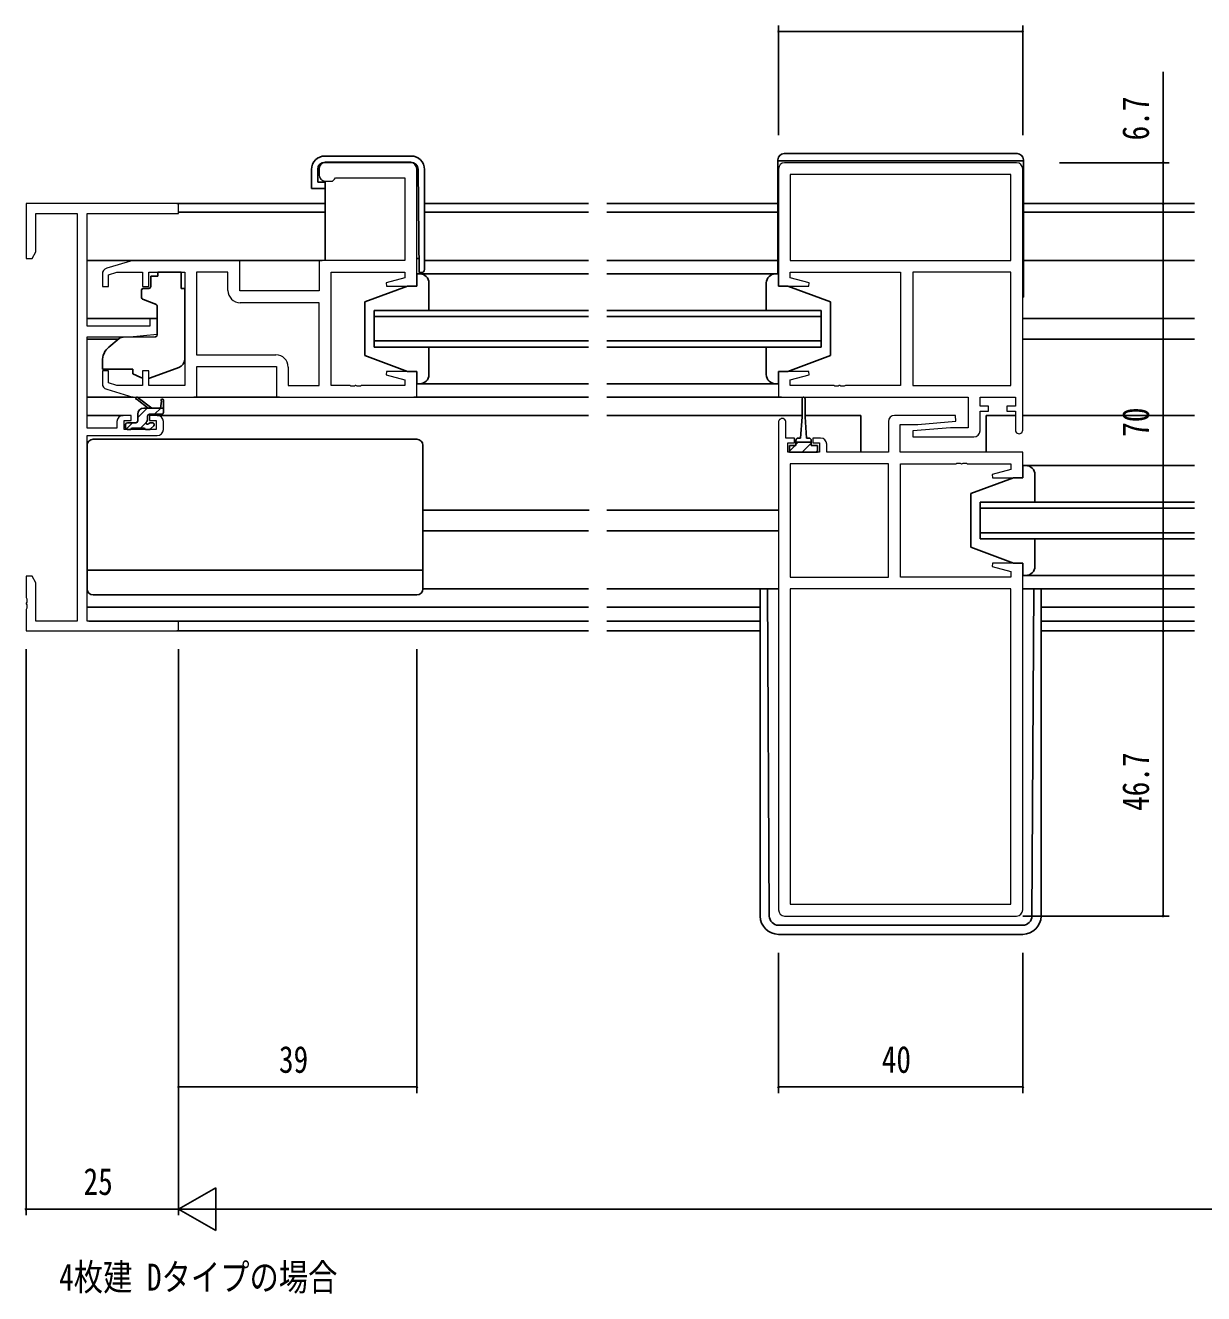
# Model space of a CAD drawing. Units: millimetres, scale not verified. Extents: x -567 to 567, y -403 to 403.
# Drawn here: x -137.2 to 55.8, y -99.7 to 108 of the extents above; entities that cross this region are included whole.
import ezdxf
from ezdxf.enums import TextEntityAlignment as Align

# ---------------------------------------------------------------- set-up
doc = ezdxf.new("R2010")
doc.units = ezdxf.units.MM
doc.header["$LTSCALE"] = 2
for name, color, linetype in [('0-1_USER1', 3, 'Continuous'), ('0-3_YKK_12', 2, 'Continuous'), ('0-4_YKK_13', 4, 'Continuous'), ('0-6_YKK_D', 6, 'Continuous')]:
    doc.layers.add(name, color=color, linetype=linetype)
doc.layers.add('0-2_YKK_11', color=7, linetype='Continuous', lineweight=18)
doc.styles.add('ＭＳ ゴシック', font='')
doc.styles.get('ＭＳ ゴシック').set_extended_font_data('MS Gothic')

msp = doc.modelspace()

# ---------------------------------------------------------------- linework, layer by layer
at = {"layer": '0-2_YKK_11'}
for p, q in [((-74.115, 85.507), (-88.115, 85.507)), ((25.135, 85.507), (-12.865, 85.507)), ((-89.115, 84.507), (-89.115, 83.507)), ((24.205, 83.577), (-11.935, 83.577)), ((26.135, 41.707), (26.135, 84.507)), ((8.135, 67.577), (8.135, 49.037)), ((-114.615, 41.807), (-114.615, 43.107)), ((-13.865, 43.007), (-13.865, -36.893)), ((-11.935, 36.177), (-11.935, 17.637)), ((24.205, -35.963), (24.205, 15.707)), ((-12.865, -37.893), (25.135, -37.893))]:
    msp.add_line(p, q, dxfattribs=at)
for points in [[(-96.115, 47.107), (-73.115, 47.107), (-73.115, 51.307), (-78.075, 51.307), (-78.144, 50.784), (-75.045, 49.954), (-75.045, 49.037), (-82.157, 49.037), (-82.34, 48.917), (-82.89, 48.917), (-83.073, 49.037), (-83.157, 49.037), (-83.34, 48.917), (-83.89, 48.917), (-84.073, 49.037), (-87.115, 49.037), (-87.115, 67.577), (-75.045, 67.577), (-75.045, 66.66), (-78.144, 65.829), (-78.075, 65.307), (-73.115, 65.307), (-73.115, 84.507)], [(-13.865, 84.507), (-13.865, 65.307), (-8.904, 65.307), (-8.836, 65.829), (-11.935, 66.66), (-11.935, 67.577), (6.135, 67.577), (6.135, 49.037), (-2.907, 49.037), (-3.09, 48.917), (-3.64, 48.917), (-3.823, 49.037), (-3.907, 49.037), (-4.09, 48.917), (-4.64, 48.917), (-4.823, 49.037), (-11.935, 49.037), (-11.935, 49.954), (-8.836, 50.784), (-8.904, 51.307), (-13.865, 51.307), (-13.865, 47.107), (17.205, 47.107), (17.205, 42.107), (14.328, 42.107), (8.115, 41.563), (8.157, 40.607), (18.135, 40.607)], [(-88.115, 82.507), (-86.915, 82.507), (-86.615, 82.807), (-86.415, 83.007), (-75.045, 83.007), (-75.045, 69.507), (-89.115, 69.507), (-89.115, 64.507), (-102.115, 64.507), (-102.115, 69.507), (-119.615, 69.507), (-123.902, 68.221)], [(-122.215, 43.107), (-122.215, 42.007), (-127.115, 42.007), (-127.115, 57.007), (-120.115, 57.007), (-115.615, 57.4), (-115.615, 60.007), (-116.815, 60.007), (-116.815, 58.707), (-127.115, 58.707), (-127.115, 77.177), (-112.115, 77.177), (-112.115, 78.807), (-137.115, 78.807), (-137.115, 69.807), (-136.115, 69.807), (-135.485, 70.898), (-135.485, 77.177), (-128.745, 77.177)], [(-128.745, 77.177), (-128.745, 10.437), (-135.485, 10.437), (-135.485, 16.716), (-136.115, 17.807), (-137.115, 17.807), (-137.115, 14.265), (-136.995, 14.082), (-136.995, 13.532), (-137.115, 13.349), (-137.115, 13.265), (-136.995, 13.082), (-136.995, 12.532), (-137.115, 12.349), (-137.115, 8.807), (-112.115, 8.807), (-112.115, 10.437), (-127.115, 10.437), (-127.115, 40.807), (-115.615, 40.807)], [(-124.615, 67.263), (-124.615, 65.207), (-123.615, 65.207), (-123.615, 67.158), (-122.22, 67.577), (-118.015, 67.577), (-118.015, 65.207), (-117.015, 65.207), (-117.015, 67.577), (-111.115, 67.577), (-111.115, 49.037), (-117.015, 49.037), (-117.015, 51.407), (-118.015, 51.407), (-118.015, 49.037), (-122.22, 49.037), (-123.615, 49.455), (-123.615, 51.407), (-124.615, 51.407), (-124.615, 49.351)], [(-109.185, 67.577), (-109.185, 54.037), (-96.185, 54.037)], [(-104.045, 64.577), (-104.045, 67.577), (-109.185, 67.577), (-109.185, 54.037)], [(-94.185, 52.037), (-94.185, 49.037), (-89.115, 49.037), (-89.115, 62.577), (-102.045, 62.577)], [(-123.902, 48.393), (-119.615, 47.107), (-109.115, 47.107), (-109.115, 52.107), (-96.115, 52.107), (-96.115, 47.107)], [(19.135, 41.607), (19.135, 44.807), (20.535, 44.807), (20.535, 45.607), (19.135, 45.607), (19.135, 47.107), (24.935, 47.107), (24.935, 45.607), (23.535, 45.607), (23.535, 44.807), (24.935, 44.807), (24.935, 41.707)], [(-115.615, 44.107), (-116.915, 44.107), (-116.915, 43.307), (-115.815, 43.307), (-115.815, 41.807), (-121.015, 41.807), (-121.015, 43.307), (-119.915, 43.307), (-119.915, 44.107), (-121.215, 44.107)], [(26.135, -36.893), (26.135, 19.907), (21.175, 19.907), (21.106, 19.384), (24.205, 18.554), (24.205, 17.637), (6.135, 17.637), (6.135, 36.177), (15.177, 36.177), (15.36, 36.297), (15.91, 36.297), (16.093, 36.177), (16.177, 36.177), (16.36, 36.297), (16.91, 36.297), (17.093, 36.177), (24.205, 36.177), (24.205, 35.26), (21.106, 34.429), (21.175, 33.907), (26.135, 33.907), (26.135, 38.107), (6.065, 38.107), (6.065, 42.607), (8.942, 42.607), (15.155, 43.15), (15.113, 44.107), (5.135, 44.107)], [(-6.965, 40.407), (-8.265, 40.407), (-8.265, 39.607), (-7.165, 39.607), (-7.165, 38.107), (-12.365, 38.107), (-12.365, 39.607), (-11.265, 39.607), (-11.265, 40.407), (-12.665, 40.407), (-12.665, 43.007)], [(4.135, 43.107), (4.135, 38.107), (-5.965, 38.107), (-5.965, 39.407)]]:
    msp.add_lwpolyline(points, dxfattribs=at)
for points in [[(24.205, 83.577), (-11.935, 83.577), (-11.935, 69.507), (24.205, 69.507)], [(8.135, 67.577), (8.135, 49.037), (24.205, 49.037), (24.205, 67.577)], [(-11.935, 36.177), (-11.935, 17.637), (4.135, 17.637), (4.135, 36.177)], [(24.205, -35.963), (24.205, 15.707), (-11.935, 15.707), (-11.935, -35.963)]]:
    msp.add_lwpolyline(points, close=True, dxfattribs=at)
for centre, radius, start, end in [((-88.115, 84.507), 1, 90.00001, 179.99999), ((-74.115, 84.507), 1, 0.00001, 89.99999), ((-12.865, 84.507), 1, 90.00001, 179.99999), ((25.135, 84.507), 1, 0.00001, 89.99999), ((-88.115, 83.507), 1, 180.00001, 269.99999), ((-123.615, 67.263), 1, 106.69926, 180.00004), ((-102.045, 64.577), 2, 180.00001, 269.99999), ((-96.185, 52.037), 2, 0.00001, 89.99999), ((-123.615, 49.351), 1, 179.99996, 253.30074), ((-121.215, 43.107), 1, 90.00001, 179.99999), ((-115.615, 43.107), 1, 0.00001, 89.99999), ((5.135, 43.107), 1, 90.00001, 179.99999), ((-115.615, 41.807), 1, 270.00001, 359.99999), ((-13.265, 43.007), 0.6, 359.99999, 180.00001), ((18.135, 41.607), 1, 270.00001, 359.99999), ((25.535, 41.707), 0.6, 179.99999, 0.00001), ((-6.965, 39.407), 1, 0.00001, 89.99999), ((-12.865, -36.893), 1, 180.00001, 269.99999), ((25.135, -36.893), 1, 270.00001, 359.99999)]:
    msp.add_arc(centre, radius, start, end, dxfattribs=at)
at = {"layer": '0-3_YKK_12'}
for p, q in [((-112.415, 78.807), (-88.141, 78.807)), ((-88.141, 77.407), (-112.115, 77.407)), ((-71.841, 78.807), (-44.99, 78.807)), ((-44.99, 77.407), (-71.841, 77.407)), ((-41.99, 78.807), (-13.965, 78.807)), ((-13.965, 77.407), (-41.99, 77.407)), ((26.235, 78.807), (54.26, 78.807)), ((54.26, 77.407), (26.235, 77.407)), ((-127.115, 69.507), (-88.615, 69.507)), ((-71.841, 69.507), (-44.99, 69.507)), ((-41.99, 69.507), (-13.965, 69.507)), ((26.235, 69.507), (54.26, 69.507)), ((-80.115, 61.307), (-80.115, 55.307)), ((-44.99, 61.307), (-80.115, 61.307)), ((-80.115, 60.307), (-44.99, 60.307)), ((-6.865, 61.307), (-41.99, 61.307)), ((-41.99, 60.307), (-6.865, 60.307)), ((-6.865, 55.307), (-6.865, 61.307)), ((-127.115, 60.007), (-115.615, 60.007)), ((26.135, 60.007), (54.26, 60.007)), ((-127.115, 56.607), (-121.992, 56.607)), ((-44.99, 56.307), (-80.115, 56.307)), ((-6.865, 56.307), (-41.99, 56.307)), ((26.135, 56.607), (54.26, 56.607)), ((-80.115, 55.307), (-44.99, 55.307)), ((-41.99, 55.307), (-6.865, 55.307)), ((-73.615, 47.107), (-44.99, 47.107)), ((-13.365, 47.107), (-41.99, 47.107)), ((-127.115, 44.107), (-121.215, 44.107)), ((-115.615, 44.107), (-44.99, 44.107)), ((-41.99, 44.107), (-10.015, 44.107)), ((-9.515, 44.107), (-0.365, 44.107)), ((-0.365, 44.107), (-0.365, 38.107)), ((20.135, 44.107), (20.135, 38.107)), ((20.135, 44.107), (24.935, 44.107)), ((26.135, 44.107), (54.26, 44.107)), ((19.135, 29.907), (19.135, 23.907)), ((54.26, 29.907), (19.135, 29.907)), ((-72.115, 28.607), (-44.893, 28.607)), ((-41.99, 28.607), (-13.865, 28.607)), ((19.135, 28.907), (54.26, 28.907)), ((-72.115, 25.207), (-44.99, 25.207)), ((-41.99, 25.207), (-13.865, 25.207)), ((54.26, 24.907), (19.135, 24.907)), ((19.135, 23.907), (54.26, 23.907)), ((26.135, 15.707), (54.26, 15.707)), ((-127.115, 12.707), (-44.99, 12.707)), ((-41.99, 12.707), (-16.865, 12.707)), ((29.135, 12.707), (54.26, 12.707)), ((-44.99, 10.437), (-126.815, 10.437)), ((-16.865, 10.437), (-41.99, 10.437)), ((54.26, 10.437), (29.135, 10.437)), ((-112.415, 8.807), (-44.99, 8.807)), ((-41.99, 8.807), (-16.865, 8.807)), ((29.135, 8.807), (54.26, 8.807))]:
    msp.add_line(p, q, dxfattribs=at)
at = {"layer": '0-4_YKK_13'}
for p, q in [((-74.041, 86.607), (-88.141, 86.607)), ((-88.141, 85.607), (-74.089, 85.607)), ((-13.965, 86.007), (-13.965, 67.307)), ((26.235, 85.807), (-13.965, 85.807)), ((-12.965, 87.007), (25.235, 87.007)), ((26.235, 86.007), (26.235, 63.511)), ((-90.341, 84.407), (-90.341, 81.307)), ((-89.341, 82.307), (-89.341, 84.407)), ((-72.889, 84.417), (-72.741, 67.507)), ((-71.841, 68.007), (-71.841, 84.407)), ((-90.341, 81.307), (-89.841, 81.307)), ((-89.841, 81.307), (-88.141, 81.307)), ((-88.141, 82.307), (-89.341, 82.307)), ((-88.141, 82.307), (-88.141, 69.507)), ((-73.115, 69.807), (-72.761, 69.807)), ((-116.685, 65.907), (-116.685, 66.907)), ((-115.515, 66.907), (-116.685, 66.907)), ((-115.515, 67.577), (-115.515, 66.907)), ((-115.515, 67.577), (-111.715, 67.577)), ((-111.715, 67.577), (-111.715, 66.907)), ((-111.715, 65.907), (-111.715, 66.907)), ((-73.115, 67.308), (-44.99, 67.307)), ((-73.115, 67.307), (-73.115, 65.307)), ((-72.615, 67.307), (-73.115, 67.307)), ((-73.115, 67.307), (-73.115, 65.307)), ((-72.615, 67.307), (-73.115, 67.307)), ((-72.741, 67.507), (-72.341, 67.507)), ((-41.99, 67.306), (-13.865, 67.305)), ((-14.365, 67.307), (-13.865, 67.307)), ((-13.865, 67.307), (-13.865, 65.307)), ((-118.215, 64.607), (-118.215, 63.557)), ((-116.985, 64.907), (-117.915, 64.907)), ((-116.685, 65.907), (-116.685, 65.207)), ((-111.715, 64.907), (-111.715, 65.907)), ((-111.715, 64.907), (-111.115, 64.907)), ((-111.115, 53.352), (-111.115, 64.907)), ((-74.615, 65.307), (-81.615, 62.707)), ((-74.615, 65.307), (-81.615, 62.707)), ((-73.115, 65.307), (-74.615, 65.307)), ((-73.115, 65.307), (-74.615, 65.307)), ((-71.115, 61.307), (-71.115, 65.807)), ((-71.115, 61.707), (-71.115, 65.807)), ((-15.865, 61.307), (-15.865, 65.807)), ((-13.865, 65.307), (-12.365, 65.307)), ((-12.365, 65.307), (-5.365, 62.707)), ((-117.886, 63.087), (-115.885, 62.359)), ((-81.615, 62.707), (-81.615, 53.907)), ((-81.615, 62.707), (-81.615, 53.907)), ((-5.365, 62.707), (-5.365, 53.907)), ((26.235, 63.511), (26.135, 63.511)), ((-115.615, 61.91), (-115.615, 57.304)), ((-121.852, 56.724), (-123.543, 55.305)), ((-115.832, 57.005), (-121.218, 56.958)), ((-71.115, 50.807), (-71.115, 55.307)), ((-71.115, 50.807), (-71.115, 54.907)), ((-15.865, 50.807), (-15.865, 55.307)), ((-124.615, 53.007), (-124.615, 51.707)), ((-116.743, 50.266), (-112.105, 51.941)), ((-74.615, 51.307), (-81.615, 53.907)), ((-74.615, 51.307), (-81.615, 53.907)), ((-12.365, 51.307), (-5.365, 53.907)), ((-124.615, 51.707), (-119.615, 51.707)), ((-119.615, 51.707), (-119.615, 51.407)), ((-119.615, 51.407), (-119.615, 50.91)), ((-118.309, 50.3), (-119.615, 50.91)), ((-74.615, 51.307), (-73.115, 51.307)), ((-74.615, 51.307), (-73.115, 51.307)), ((-73.115, 51.307), (-73.115, 49.307)), ((-73.115, 51.307), (-73.115, 49.307)), ((-13.865, 51.307), (-13.865, 49.307)), ((-12.365, 51.307), (-13.865, 51.307)), ((-73.115, 49.307), (-72.615, 49.307)), ((-73.115, 49.307), (-72.615, 49.307)), ((-73.115, 49.306), (-44.99, 49.307)), ((-13.865, 49.307), (-41.99, 49.307)), ((-13.865, 49.307), (-14.365, 49.307)), ((-119.541, 47.107), (-127.115, 47.107)), ((-117.115, 45.307), (-118.934, 46.708)), ((-116.515, 45.307), (-118.733, 46.989)), ((-114.915, 46.433), (-115.113, 45.307)), ((-114.615, 44.607), (-114.615, 46.606)), ((-109.615, 47.107), (-95.615, 47.107)), ((-10.015, 46.857), (-10.015, 43.907)), ((-9.515, 43.907), (-9.515, 46.857)), ((-117.293, 45.307), (-118.815, 43.785)), ((-118.815, 43.207), (-118.815, 44.307)), ((-117.815, 45.307), (-114.615, 45.307)), ((-117.215, 43.368), (-117.215, 44.007)), ((-116.915, 44.307), (-114.915, 44.307)), ((-115.048, 45.307), (-116.048, 44.307)), ((-10.015, 43.907), (-10.265, 40.407)), ((-9.515, 43.907), (-9.265, 40.407)), ((-120.815, 42.607), (-120.815, 42.107)), ((-119.693, 42.907), (-120.716, 41.884)), ((-119.115, 42.907), (-120.515, 42.907)), ((-120.515, 41.807), (-120.015, 41.807)), ((-119.815, 42.007), (-117.715, 42.007)), ((-117.464, 42.89), (-118.348, 42.007)), ((-117.515, 41.807), (-116.915, 41.807)), ((-116.415, 42.907), (-116.754, 42.907)), ((-116.703, 41.895), (-116.203, 42.395)), ((-126.115, 40.207), (-73.115, 40.207)), ((-11.015, 39.207), (-11.015, 40.007)), ((-10.64, 39.707), (-11.015, 39.332)), ((-8.515, 39.707), (-11.015, 39.707)), ((-10.615, 40.407), (-10.265, 40.407)), ((-9.265, 40.407), (-8.915, 40.407)), ((-8.515, 40.007), (-8.515, 39.207)), ((-127.115, 15.707), (-127.115, 39.207)), ((-72.115, 15.707), (-72.115, 39.207)), ((-12.065, 39.207), (-12.065, 38.107)), ((-11.015, 39.207), (-12.065, 39.207)), ((-11.14, 39.207), (-12.065, 38.282)), ((-12.065, 38.107), (-7.465, 38.107)), ((-7.465, 39.207), (-8.515, 39.207)), ((-7.465, 38.391), (-7.75, 38.107)), ((-7.465, 38.107), (-7.465, 39.207)), ((26.135, 35.908), (54.26, 35.907)), ((26.135, 35.907), (26.135, 33.907)), ((26.635, 35.907), (26.135, 35.907)), ((26.135, 35.907), (26.135, 33.907)), ((26.635, 35.907), (26.135, 35.907)), ((24.635, 33.907), (17.635, 31.307)), ((24.635, 33.907), (17.635, 31.307)), ((26.135, 33.907), (24.635, 33.907)), ((26.135, 33.907), (24.635, 33.907)), ((28.135, 29.907), (28.135, 34.407)), ((28.135, 30.307), (28.135, 34.407)), ((17.635, 31.307), (17.635, 22.507)), ((17.635, 31.307), (17.635, 22.507)), ((28.135, 19.407), (28.135, 23.907)), ((28.135, 19.407), (28.135, 23.507)), ((24.635, 19.907), (17.635, 22.507)), ((24.635, 19.907), (17.635, 22.507)), ((-127.115, 18.747), (-72.115, 18.747)), ((24.635, 19.907), (26.135, 19.907)), ((24.635, 19.907), (26.135, 19.907)), ((26.135, 19.907), (26.135, 17.907)), ((26.135, 19.907), (26.135, 17.907)), ((26.135, 17.907), (26.635, 17.907)), ((26.135, 17.907), (26.635, 17.907)), ((26.135, 17.906), (54.26, 17.906)), ((-126.115, 14.707), (-73.115, 14.707)), ((-72.115, 15.707), (-44.99, 15.707)), ((-41.99, 15.707), (-13.865, 15.707)), ((-16.865, 15.707), (-16.865, -37.891)), ((-15.373, -37.899), (-15.655, 15.707)), ((27.643, -37.899), (27.925, 15.707)), ((29.135, 15.707), (29.135, -37.891)), ((-13.873, -39.391), (26.143, -39.391)), ((-13.865, -40.891), (26.135, -40.891))]:
    msp.add_line(p, q, dxfattribs=at)
msp.add_lwpolyline([(-8.515, 39.587), (-9.765, 38.337), (-9.995, 38.107)], dxfattribs=at)
for centre, radius, start, end in [((-88.141, 84.407), 2.2, 90, 180), ((-88.141, 84.407), 1.2, 90, 180), ((-74.089, 84.407), 1.2, 0.5, 90), ((-74.041, 84.407), 2.2, 0, 90), ((-12.965, 86.007), 1, 90, 180), ((25.235, 86.007), 1, 0, 90), ((-72.615, 65.807), 1.5, 0, 90), ((-72.615, 65.807), 1.5, 0, 90), ((-72.341, 68.007), 0.5, 270, 0), ((-14.365, 65.807), 1.5, 90, 180), ((-117.915, 64.607), 0.3, 90, 180), ((-116.985, 65.207), 0.3, 270, 0), ((-117.715, 63.557), 0.5, 180, 250), ((-116.115, 61.91), 0.5, 0, 70), ((-121.209, 55.958), 1, 90.5, 130), ((-115.915, 57.304), 0.3, 270.5, 0), ((-121.615, 53.007), 3, 130, 180), ((-112.615, 53.352), 1.5, 289.85326, 0), ((-117.886, 51.207), 1, 245, 262.59308), ((-117.083, 51.207), 1, 273.88684, 289.85326), ((-72.615, 50.807), 1.5, 270, 0), ((-72.615, 50.807), 1.5, 270, 0), ((-14.365, 50.807), 1.5, 180, 270), ((-118.915, 46.907), 0.2, 24.41711, 264.41711), ((-114.815, 46.606), 0.2, 360, 240), ((-9.765, 46.857), 0.25, 0, 180), ((-117.815, 44.307), 1, 90, 180), ((-116.915, 44.007), 0.3, 90, 180), ((-114.915, 44.607), 0.3, 270, 360), ((-120.515, 42.607), 0.3, 90, 180), ((-120.515, 42.107), 0.3, 180, 270), ((-120.015, 42.007), 0.2, 270, 360), ((-119.115, 43.207), 0.3, 270, 360), ((-117.515, 42.007), 0.2, 180, 270), ((-117.215, 42.907), 0.25, 123.05573, 326.94427), ((-117.515, 43.368), 0.3, 303.05573, 360), ((-116.754, 42.607), 0.3, 90, 146.94427), ((-116.915, 42.107), 0.3, 270, 315), ((-116.415, 42.607), 0.3, 315, 90), ((-126.115, 39.207), 1, 90, 180), ((-73.115, 39.207), 1, 0, 90), ((-10.615, 40.007), 0.4, 90, 180), ((-8.915, 40.007), 0.4, 0, 90), ((26.635, 34.407), 1.5, 0, 90), ((26.635, 34.407), 1.5, 0, 90), ((26.635, 19.407), 1.5, 270, 0), ((26.635, 19.407), 1.5, 270, 0), ((-126.115, 15.707), 1, 180, 270), ((-73.115, 15.707), 1, 270, 0), ((-13.865, -37.891), 3, 180, 270), ((-13.873, -37.891), 1.5, 180.30155, 270), ((26.135, -37.891), 3, 270, 0), ((26.143, -37.891), 1.5, 270, 359.69845)]:
    msp.add_arc(centre, radius, start, end, dxfattribs=at)
at = {"layer": '0-6_YKK_D'}
for p, q in [((-13.865, 90.007), (-13.865, 108.007)), ((-13.865, 107.007), (26.135, 107.007)), ((26.135, 90.007), (26.135, 108.007)), ((49.135, 85.507), (49.135, 100.407)), ((32.135, 85.507), (50.135, 85.507)), ((49.135, 78.807), (49.135, 85.507)), ((32.135, 78.807), (50.135, 78.807)), ((32.135, 78.807), (50.135, 78.807)), ((49.135, 78.807), (49.135, 8.807)), ((32.135, 8.807), (50.135, 8.807)), ((32.135, 8.807), (50.135, 8.807)), ((49.135, 8.807), (49.135, -37.893)), ((-137.115, 5.807), (-137.115, -86.893)), ((-112.115, 5.807), (-112.115, -86.893)), ((-112.115, 5.807), (-112.115, -66.893)), ((-112.115, 5.807), (-112.115, -86.893)), ((-73.115, 5.807), (-73.115, -66.893)), ((26.135, -37.893), (50.135, -37.893)), ((-13.865, -43.891), (-13.865, -66.893)), ((26.135, -43.891), (26.135, -66.893)), ((-112.115, -65.893), (-73.115, -65.893)), ((-13.865, -65.893), (26.135, -65.893)), ((-112.115, -85.893), (-106.053, -82.393)), ((-106.053, -89.393), (-106.053, -82.393)), ((-112.115, -85.893), (-137.115, -85.893)), ((-112.115, -85.893), (-99.991, -85.893)), ((-112.115, -85.893), (-106.053, -89.393)), ((-105.115, -85.893), (380.885, -85.893))]:
    msp.add_line(p, q, dxfattribs=at)
for centre, start, end in [((-13.865, 107.007), 0, 180), ((-13.865, 107.007), 180, 0), ((26.135, 107.007), 0, 180), ((26.135, 107.007), 180, 0), ((49.135, 85.507), 90, 270), ((49.135, 85.507), 270, 90), ((49.135, 78.807), 90, 270), ((49.135, 78.807), 90, 270), ((49.135, 78.807), 270, 90), ((49.135, 78.807), 270, 90), ((49.135, 8.807), 90, 270), ((49.135, 8.807), 90, 270), ((49.135, 8.807), 270, 90), ((49.135, 8.807), 270, 90), ((49.135, -37.893), 90, 270), ((49.135, -37.893), 270, 90), ((-112.115, -65.893), 0, 180), ((-112.115, -65.893), 180, 0), ((-73.115, -65.893), 0, 180), ((-73.115, -65.893), 180, 0), ((-13.865, -65.893), 0, 180), ((-13.865, -65.893), 180, 0), ((26.135, -65.893), 0, 180), ((26.135, -65.893), 180, 0), ((-137.115, -85.893), 0, 180), ((-137.115, -85.893), 180, 0)]:
    msp.add_arc(centre, 0.106, start, end, dxfattribs=at)

# ---------------------------------------------------------------- texts
at = {"layer": '0-1_USER1', "style": 'ＭＳ ゴシック', "width": 0.8}
msp.add_text('4枚建 Dタイプの場合', height=4.399, dxfattribs=at).set_placement((-131.695, -100.559), align=Align.BOTTOM_LEFT)
at = {"layer": '0-6_YKK_D', "style": 'ＭＳ ゴシック', "width": 0.8}
for s, p in [('6.7', (48.135, 89.165)), ('70', (48.135, 40.615)), ('46.7', (48.135, -20.671))]:
    msp.add_text(s, height=4.399, rotation=90, dxfattribs=at).set_placement(p, align=Align.BOTTOM_LEFT)
for s, p in [('39', (-95.685, -64.893)), ('40', (3.041, -64.893)), ('25', (-127.697, -84.893))]:
    msp.add_text(s, height=4.399, dxfattribs=at).set_placement(p, align=Align.BOTTOM_LEFT)

doc.saveas('drawing.dxf')
